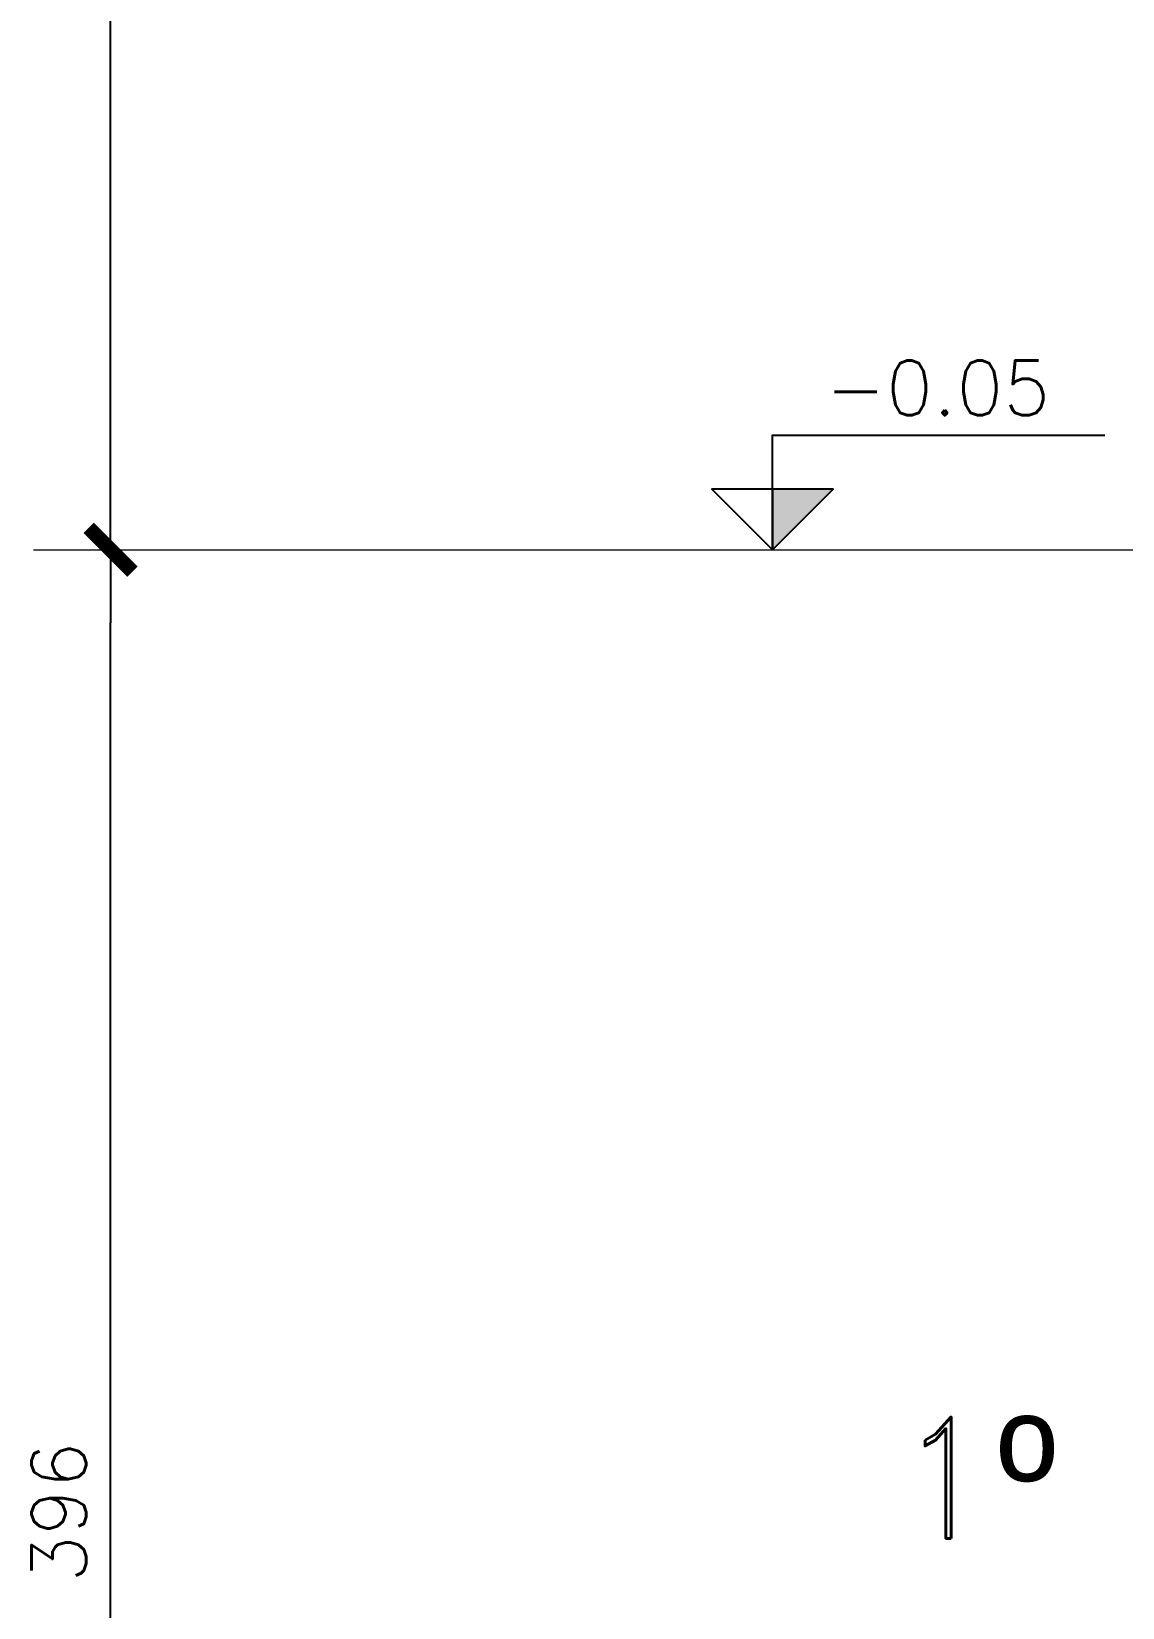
# Model space of a CAD drawing. Extents: x -58 to 5689, y 66 to 4123.
# Drawn here: x 179.1 to 403.4, y 2146.8 to 2471.1 of the extents above; entities that cross this region are included whole.
import ezdxf
from ezdxf.enums import TextEntityAlignment as Align
from ezdxf.xclip import XClip

# ---------------------------------------------------------------- set-up
doc = ezdxf.new("R2010")
doc.units = 0
doc.header["$LTSCALE"] = 30
doc.header["$MEASUREMENT"] = 0
doc.header["$XCLIPFRAME"] = 0
doc.layers.get('0').update_dxf_attribs({"linetype": 'CONTINUOUS'})
doc.layers.add("EJEF-F'$0$RLA-COTAS1", color=2, linetype='CONTINUOUS')
doc.layers.add("EJEF-F'$0$RLA-TEXTOS2", color=6, linetype='CONTINUOUS')
doc.layers.add("EJEF-F'$0$RLA-NIVEL-1", color=1, linetype='CONTINUOUS', lineweight=9)
doc.styles.add("EJEF-F'$0$RomanD", font='romand.shx', dxfattribs={"height": 31.5})
doc.styles.add("EJEF-F'$0$RomanS", font='romans.shx', dxfattribs={"height": 11.25})
doc.dimstyles.new("EJEF-F'$0$ING-50", dxfattribs={"dimscale": 50, "dimtxt": 0.27, "dimasz": 0.3, "dimexe": 0, "dimexo": 0, "dimgap": 0.1, "dimtad": 1, "dimdec": 1, "dimzin": 12, "dimdsep": 46, "dimtxsty": "EJEF-F'$0$RomanS", "dimblk": "EJEF-F'$0$TICK1", "dimblk1": "EJEF-F'$0$TICK1", "dimblk2": "EJEF-F'$0$TICK1", "dimcen": 0.09, "dimclrd": 2, "dimclre": 1, "dimclrt": 3, "dimadec": 0, "dimazin": 0, "dimtfac": 1, "dimtdec": 0, "dimtix": 1, "dimtmove": 2, "dimatfit": 3, "dimldrblk": "EJEF-F'$0$TICK1", "dimfxl": 0, "dimfxlon": 1, "dimtolj": 1, "dimtzin": 0, "dimarcsym": 0})

# ---------------------------------------------------------------- blocks, each defined once
blk = doc.blocks.new("EJEF-F'$0$TICK1")
at = {"color": 2, "const_width": 0.2}
blk.add_lwpolyline([(-0.3, -0.3), (0.3, 0.3)], dxfattribs=at)
at = {"color": 2}
for points in [[(0, 0), (-1, 0)], [(0, 0), (1, 0)]]:
    blk.add_lwpolyline(points, dxfattribs=at)
blk = doc.blocks.new("EJEF-F'$0$DIMBLOCK13-EJE F-F_")
at = {"layer": "EJEF-F'$0$RLA-COTAS1", "color": 2, "lineweight": -2, "transparency": 16777216}
blk.add_line((-1944.65, -386), (-1944.65, -20), dxfattribs=at)
at = {"layer": "EJEF-F'$0$RLA-COTAS1", "color": 2, "lineweight": -2, "transparency": 16777216, "xscale": 15, "yscale": 15, "zscale": 15}
for p, rotation in [((-1944.65, -5), 90), ((-1944.65, -401), 270)]:
    blk.add_blockref("EJEF-F'$0$TICK1", p, dxfattribs=dict(at, rotation=rotation))
at = {"layer": "EJEF-F'$0$RLA-COTAS1", "color": 3, "transparency": 16777216, "insert": (-1955.27, -203), "char_height": 11.25, "attachment_point": 5, "rotation": 90, "style": "EJEF-F'$0$RomanS"}
blk.add_mtext('\\A1;396', dxfattribs=at)
blk = doc.blocks.new("EJEF-F'$0$DIMBLOCK14-EJE F-F_")
at = {"layer": "EJEF-F'$0$RLA-COTAS1", "color": 2, "lineweight": -2, "transparency": 16777216}
blk.add_line((-1944.65, 10), (-1944.65, 376), dxfattribs=at)
at = {"layer": "EJEF-F'$0$RLA-COTAS1", "color": 2, "lineweight": -2, "transparency": 16777216, "xscale": 15, "yscale": 15, "zscale": 15}
for p, rotation in [((-1944.65, 391), 90), ((-1944.65, -5), 270)]:
    blk.add_blockref("EJEF-F'$0$TICK1", p, dxfattribs=dict(at, rotation=rotation))
at = {"layer": "EJEF-F'$0$RLA-COTAS1", "color": 3, "transparency": 16777216, "insert": (-1955.27, 193), "char_height": 11.25, "attachment_point": 5, "rotation": 90, "style": "EJEF-F'$0$RomanS"}
blk.add_mtext('\\A1;396', dxfattribs=at)
blk = doc.blocks.new("EJEF-F'$0$nivel-el")
blk.add_hatch(color=1).paths.add_polyline_path([(0, 0), (12.5, 12.5), (0, 12.5)])
at = {"color": 3}
blk.add_lwpolyline([(0, 0), (12.5, 12.5), (-12.5, 12.5), (0, 0), (0, 23.61), (68.35, 23.61)], dxfattribs=at)
blk.add_lwpolyline([(0, 0), (12.5, 12.5), (0, 12.5), (0, 0)])
at = {"color": 3, "style": "EJEF-F'$0$RomanS", "flags": 4}
blk.add_attdef('%%P0.00', text='', height=11.25, dxfattribs=at).set_placement((33.96, 27.67), align=Align.CENTER)
blk = doc.blocks.new("EJEF-F'")
at = {"layer": "EJEF-F'$0$RLA-NIVEL-1"}
blk.add_line((-1960.49, -5), (-1657.07, -5), dxfattribs=at)
ref = blk.add_blockref("EJEF-F'$0$nivel-el", (-1808.54, -5))
ref.add_attrib('%%P0.00', '-0.05', dxfattribs={"color": 3, "height": 11.25, "style": "EJEF-F'$0$RomanS"}).set_placement((-1774.58, 22.67), align=Align.CENTER)
at = {"layer": "EJEF-F'$0$RLA-TEXTOS2", "color": 5, "insert": (-1766.92, -195.93), "char_height": 25, "width": 57.2916, "attachment_point": 5, "line_spacing_factor": 0.941778, "style": "EJEF-F'$0$RomanD"}
blk.add_mtext('1º', dxfattribs=at)
at = {"layer": "EJEF-F'$0$RLA-COTAS1"}
for base, p1, p2, picture, middle in [((-1944.65, 391), (-1949.65, -5), (-1949.65, 391), "EJEF-F'$0$DIMBLOCK14-EJE F-F_", (-1955.27, 193)), ((-1944.65, -5), (-1949.65, -401), (-1949.65, -5), "EJEF-F'$0$DIMBLOCK13-EJE F-F_", (-1955.27, -203))]:
    dim = blk.add_linear_dim(base=base, p1=p1, p2=p2, angle=90, dimstyle="EJEF-F'$0$ING-50", override={"dimexe": 0, "dimexo": 0, "dimdec": 1, "dimfxl": 0, "dimfxlon": 1}, dxfattribs=at)
    dim.commit()
    dim.dimension.update_dxf_attribs({"geometry": picture, "text_midpoint": middle})

msp = doc.modelspace()

# ---------------------------------------------------------------- block references
ref = msp.add_blockref("EJEF-F'", (2139.98, 2369.47))
XClip(ref).set_block_clipping_path([(-2004.783703171, -1263.5272463381), (2026.7450959108, 1590.6902151833)])

doc.saveas('drawing.dxf')
